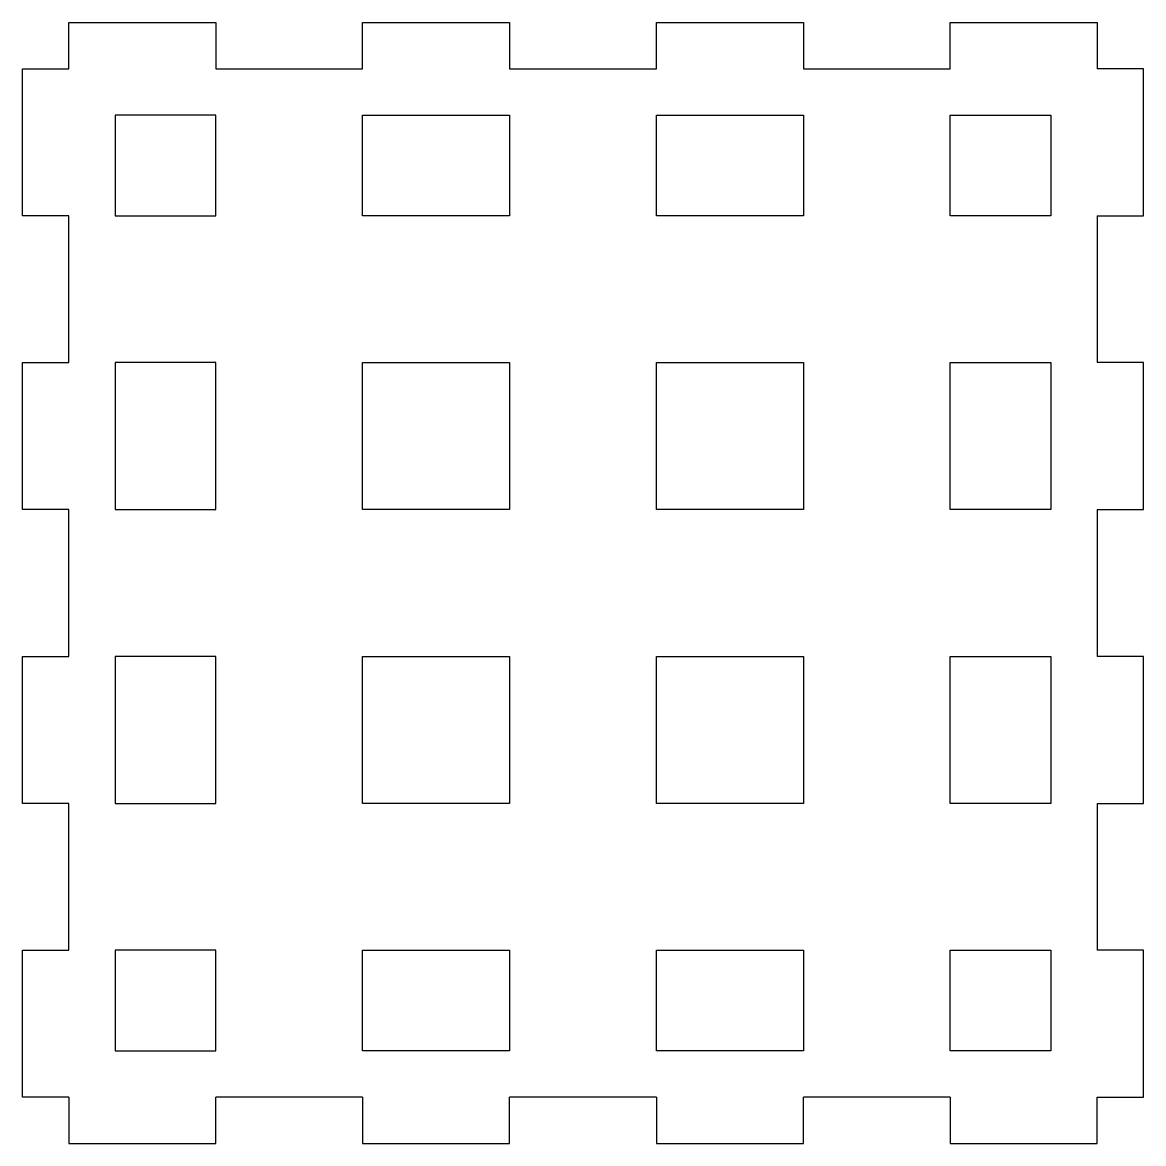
# Model space of a CAD drawing. Header units: inches. Extents: x -2.42 to 2.42, y -2.42 to 2.42.
import ezdxf

# ---------------------------------------------------------------- set-up
doc = ezdxf.new("R2010")
doc.units = ezdxf.units.IN
doc.layers.get('0').update_dxf_attribs({"linetype": 'CONTINUOUS'})

msp = doc.modelspace()

# ---------------------------------------------------------------- linework, layer by layer
for p, q in [((-2.2157, 2.2157), (-2.2157, 2.4157)), ((-2.2157, 2.4157), (-1.5827, 2.4157)), ((-1.5827, 2.4157), (-1.5827, 2.2157)), ((-0.9496, 2.2157), (-0.9496, 2.4157)), ((-0.9496, 2.4157), (-0.3165, 2.4157)), ((-0.3165, 2.4157), (-0.3165, 2.2157)), ((0.3165, 2.4157), (0.9496, 2.4157)), ((0.3165, 2.2157), (0.3165, 2.4157)), ((0.9496, 2.4157), (0.9496, 2.2157)), ((1.5827, 2.2157), (1.5827, 2.4157)), ((1.5827, 2.4157), (2.2157, 2.4157)), ((2.2157, 2.4157), (2.2157, 2.2157)), ((-2.4157, 2.2157), (-2.2157, 2.2157)), ((-2.4157, 1.5827), (-2.4157, 2.2157)), ((-1.5827, 2.2157), (-0.9496, 2.2157)), ((-0.3165, 2.2157), (0.3165, 2.2157)), ((0.9496, 2.2157), (1.5827, 2.2157)), ((2.4157, 2.2157), (2.2157, 2.2157)), ((2.4157, 1.5827), (2.4157, 2.2157)), ((-2.2157, 1.5827), (-2.4157, 1.5827)), ((-2.2157, 0.9496), (-2.2157, 1.5827)), ((2.2157, 1.5827), (2.2157, 0.9496)), ((2.2157, 1.5827), (2.4157, 1.5827)), ((-2.4157, 0.9496), (-2.2157, 0.9496)), ((-2.4157, 0.3165), (-2.4157, 0.9496)), ((2.4157, 0.9496), (2.2157, 0.9496)), ((2.4157, 0.3165), (2.4157, 0.9496)), ((-2.2157, 0.3165), (-2.4157, 0.3165)), ((-2.2157, -0.3165), (-2.2157, 0.3165)), ((2.2157, 0.3165), (2.2157, -0.3165)), ((2.2157, 0.3165), (2.2157, -0.3165)), ((2.2157, 0.3165), (2.4157, 0.3165)), ((-2.4157, -0.3165), (-2.2157, -0.3165)), ((-2.4157, -0.9496), (-2.4157, -0.3165)), ((2.4157, -0.3165), (2.2157, -0.3165)), ((2.4157, -0.9496), (2.4157, -0.3165)), ((-2.2157, -0.9496), (-2.4157, -0.9496)), ((-2.2157, -1.5827), (-2.2157, -0.9496)), ((2.2157, -0.9496), (2.2157, -1.5827)), ((2.2157, -0.9496), (2.4157, -0.9496)), ((-2.4157, -1.5827), (-2.2157, -1.5827)), ((-2.4157, -2.2157), (-2.4157, -1.5827)), ((2.4157, -1.5827), (2.2157, -1.5827)), ((2.4157, -2.2157), (2.4157, -1.5827)), ((-2.2157, -2.2157), (-2.4157, -2.2157)), ((-2.2157, -2.2157), (-2.2157, -2.4157)), ((-0.9496, -2.2157), (-1.5827, -2.2157)), ((-1.5827, -2.4157), (-1.5827, -2.2157)), ((-0.9496, -2.2157), (-0.9496, -2.4157)), ((-0.3165, -2.4157), (-0.3165, -2.2157)), ((0.3165, -2.2157), (-0.3165, -2.2157)), ((0.3165, -2.2157), (0.3165, -2.4157)), ((0.9496, -2.4157), (0.9496, -2.2157)), ((1.5827, -2.2157), (0.9496, -2.2157)), ((1.5827, -2.2157), (1.5827, -2.4157)), ((2.2157, -2.2157), (2.4157, -2.2157)), ((2.2157, -2.4157), (2.2157, -2.2157)), ((-2.2157, -2.4157), (-1.5827, -2.4157)), ((-0.9496, -2.4157), (-0.3165, -2.4157)), ((0.3165, -2.4157), (0.9496, -2.4157)), ((1.5827, -2.4157), (2.2157, -2.4157))]:
    msp.add_line(p, q)
for points in [[(-2.0157, 2.0157), (-2.0157, 1.5827), (-1.5827, 1.5827), (-1.5827, 2.0157)], [(-0.9496, 1.5827), (-0.9496, 2.0157), (-0.3165, 2.0157), (-0.3165, 1.5827)], [(0.3165, 1.5827), (0.3165, 2.0157), (0.9496, 2.0157), (0.9496, 1.5827)], [(1.5827, 1.5827), (1.5827, 2.0157), (2.0157, 2.0157), (2.0157, 1.5827)], [(-2.0157, 0.9496), (-2.0157, 0.3165), (-1.5827, 0.3165), (-1.5827, 0.9496)], [(-0.9496, 0.3165), (-0.9496, 0.9496), (-0.3165, 0.9496), (-0.3165, 0.3165)], [(0.3165, 0.3165), (0.3165, 0.9496), (0.9496, 0.9496), (0.9496, 0.3165)], [(1.5827, 0.3165), (1.5827, 0.9496), (2.0157, 0.9496), (2.0157, 0.3165)], [(-2.0157, -0.3165), (-2.0157, -0.9496), (-1.5827, -0.9496), (-1.5827, -0.3165)], [(-0.9496, -0.9496), (-0.9496, -0.3165), (-0.3165, -0.3165), (-0.3165, -0.9496)], [(0.3165, -0.9496), (0.3165, -0.3165), (0.9496, -0.3165), (0.9496, -0.9496)], [(1.5827, -0.9496), (1.5827, -0.3165), (2.0157, -0.3165), (2.0157, -0.9496)], [(-2.0157, -1.5827), (-2.0157, -2.0157), (-1.5827, -2.0157), (-1.5827, -1.5827)], [(-0.9496, -2.0157), (-0.9496, -1.5827), (-0.3165, -1.5827), (-0.3165, -2.0157)], [(0.3165, -2.0157), (0.3165, -1.5827), (0.9496, -1.5827), (0.9496, -2.0157)], [(1.5827, -2.0157), (1.5827, -1.5827), (2.0157, -1.5827), (2.0157, -2.0157)]]:
    msp.add_lwpolyline(points, close=True)

doc.saveas('drawing.dxf')
